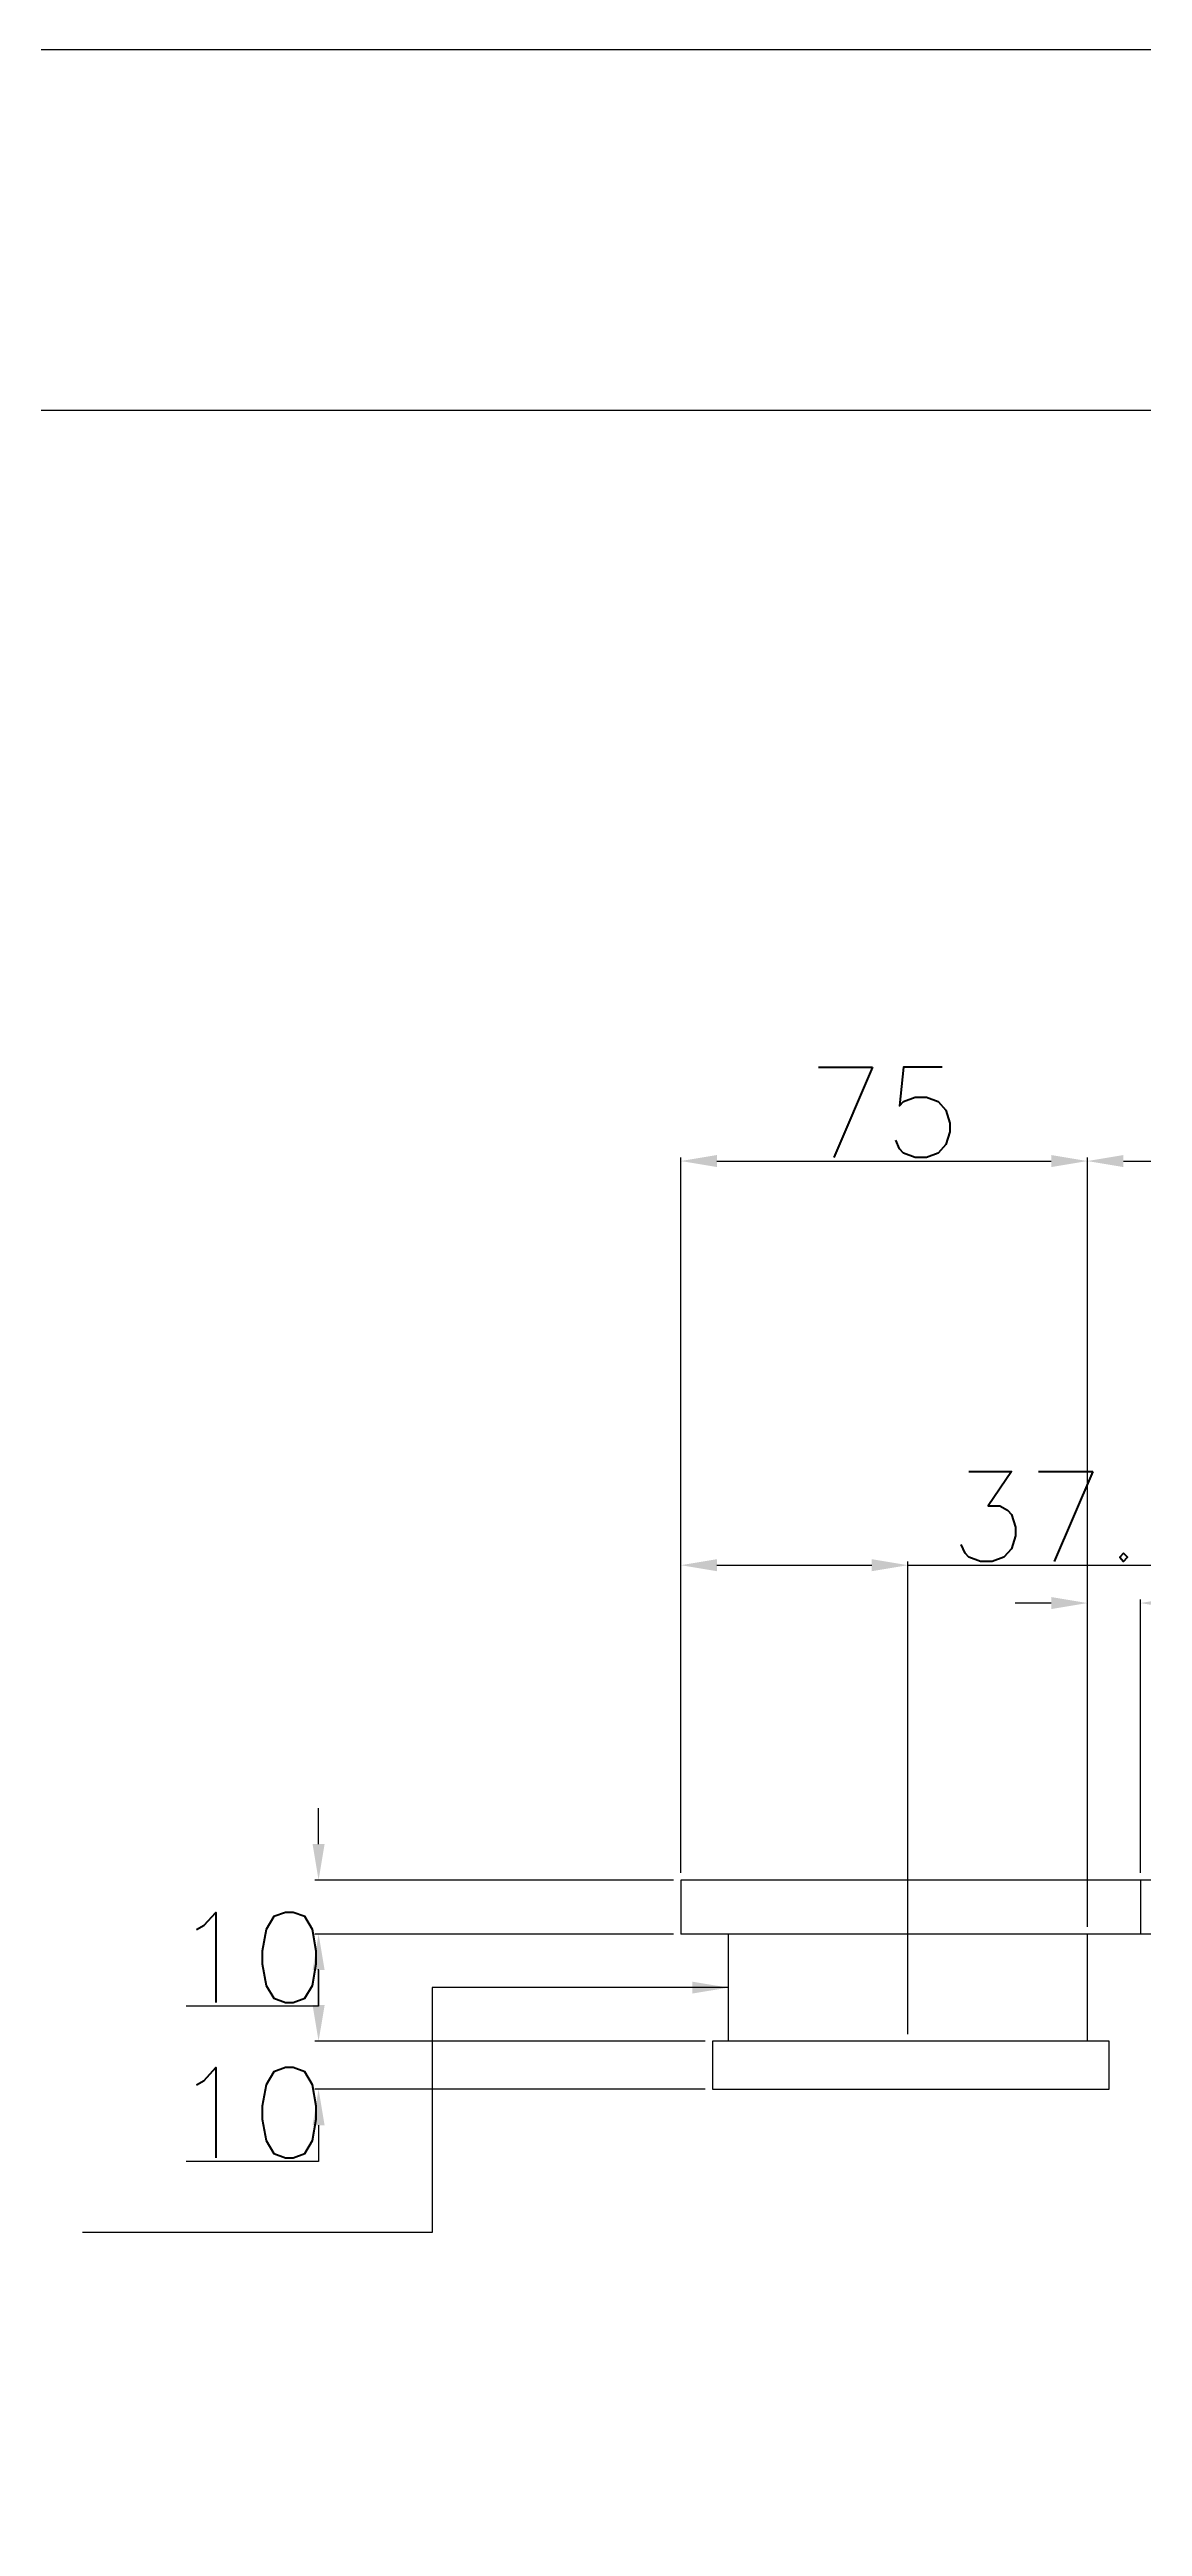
# Model space of a CAD drawing. Header units: metres. Extents: x 444 to 3227, y -3167 to -392.
# Drawn here: x 1172.8 to 1203.1, y -1892.2 to -1823.5 of the extents above; entities that cross this region are included whole.
import ezdxf

# ---------------------------------------------------------------- set-up
doc = ezdxf.new("R2010")
doc.units = ezdxf.units.M
doc.layers.get('DEFPOINTS').update_dxf_attribs({"linetype": 'CONTINUOUS'})
doc.layers.add('DIMENSI', color=7, linetype='CONTINUOUS')
doc.layers.add('KOP', color=7, linetype='CONTINUOUS')
doc.styles.get("Standard").update_dxf_attribs({"font": 'Simplex.shx', "height": 2.5})
doc.dimstyles.new('Skala 50', dxfattribs={"dimtxt": 0.2, "dimasz": 1, "dimexe": 0.1, "dimexo": 0.2, "dimgap": 0.1, "dimtad": 3, "dimtih": 1, "dimtoh": 1, "dimlfac": 0.5, "dimzin": 0, "dimdsep": 46, "dimtxsty": 'Standard', "dimcen": 0.05, "dimclrd": 8, "dimclre": 8, "dimclrt": 10, "dimadec": 0, "dimazin": 0, "dimtfac": 1, "dimtofl": 0, "dimtmove": 0, "dimatfit": 3, "dimfxl": 1, "dimtolj": 1, "dimtzin": 0, "dimarcsym": 0})

# ---------------------------------------------------------------- blocks, each defined once
blk = doc.blocks.new('*D413')
at = {"layer": 'DEFPOINTS', "color": 0}
for p in [(1190.34, -1874.255), (1180.3, -1875.747), (1190.34, -1875.747)]:
    blk.add_point(p, dxfattribs=at)
at = {"layer": 'DIMENSI', "color": 8, "lineweight": -2}
for p, q in [((1180.3, -1873.255), (1180.3, -1872.255)), ((1190.14, -1874.255), (1180.2, -1874.255)), ((1190.14, -1875.747), (1180.2, -1875.747)), ((1180.3, -1876.747), (1180.3, -1877.747)), ((1180.3, -1877.747), (1176.629, -1877.747))]:
    blk.add_line(p, q, dxfattribs=at)
at = {"layer": 'DIMENSI', "color": 8}
for points in [[(1180.133, -1873.255), (1180.467, -1873.255), (1180.3, -1874.255)], [(1180.133, -1876.747), (1180.467, -1876.747), (1180.3, -1875.747)]]:
    blk.add_solid(points, dxfattribs=at)
at = {"layer": 'DIMENSI', "color": 10, "insert": (1178.414, -1876.397), "char_height": 2.5, "attachment_point": 5}
blk.add_mtext('\\A1;10', dxfattribs=at)
blk = doc.blocks.new('*D414')
at = {"layer": 'DEFPOINTS', "color": 0}
for p in [(1191.215, -1878.719), (1180.3, -1880.049), (1191.215, -1880.049)]:
    blk.add_point(p, dxfattribs=at)
at = {"layer": 'DIMENSI', "color": 8, "lineweight": -2}
for p, q in [((1180.3, -1877.719), (1180.3, -1876.719)), ((1191.015, -1878.719), (1180.2, -1878.719)), ((1191.015, -1880.049), (1180.2, -1880.049)), ((1180.3, -1881.049), (1180.3, -1882.049)), ((1180.3, -1882.049), (1176.629, -1882.049))]:
    blk.add_line(p, q, dxfattribs=at)
at = {"layer": 'DIMENSI', "color": 8}
for points in [[(1180.133, -1877.719), (1180.467, -1877.719), (1180.3, -1878.719)], [(1180.133, -1881.049), (1180.467, -1881.049), (1180.3, -1880.049)]]:
    blk.add_solid(points, dxfattribs=at)
at = {"layer": 'DIMENSI', "color": 10, "insert": (1178.414, -1880.699), "char_height": 2.5, "attachment_point": 5}
blk.add_mtext('\\A1;10', dxfattribs=at)
blk = doc.blocks.new('*D415')
at = {"layer": 'DEFPOINTS', "color": 0}
for p in [(1201.609, -1854.323), (1190.34, -1874.255), (1201.609, -1875.747)]:
    blk.add_point(p, dxfattribs=at)
at = {"layer": 'DIMENSI', "color": 8, "lineweight": -2}
for p, q in [((1190.34, -1874.055), (1190.34, -1854.223)), ((1201.609, -1875.547), (1201.609, -1854.223)), ((1191.34, -1854.323), (1200.609, -1854.323))]:
    blk.add_line(p, q, dxfattribs=at)
at = {"layer": 'DIMENSI', "color": 8}
for points in [[(1191.34, -1854.156), (1191.34, -1854.489), (1190.34, -1854.323)], [(1200.609, -1854.156), (1200.609, -1854.489), (1201.609, -1854.323)]]:
    blk.add_solid(points, dxfattribs=at)
at = {"layer": 'DIMENSI', "color": 10, "insert": (1195.975, -1852.973), "char_height": 2.5, "attachment_point": 5}
blk.add_mtext('\\A1;75', dxfattribs=at)
blk = doc.blocks.new('*D416')
at = {"layer": 'DEFPOINTS', "color": 0}
for p in [(1225.696, -1854.323), (1225.696, -1862.253), (1201.609, -1875.747)]:
    blk.add_point(p, dxfattribs=at)
at = {"layer": 'DIMENSI', "color": 8, "lineweight": -2}
for p, q in [((1201.609, -1875.547), (1201.609, -1854.223)), ((1225.696, -1862.053), (1225.696, -1854.223)), ((1202.609, -1854.323), (1224.696, -1854.323))]:
    blk.add_line(p, q, dxfattribs=at)
at = {"layer": 'DIMENSI', "color": 8}
for points in [[(1202.609, -1854.156), (1202.609, -1854.489), (1201.609, -1854.323)], [(1224.696, -1854.156), (1224.696, -1854.489), (1225.696, -1854.323)]]:
    blk.add_solid(points, dxfattribs=at)
at = {"layer": 'DIMENSI', "color": 10, "insert": (1213.652, -1852.973), "char_height": 2.5, "attachment_point": 5}
blk.add_mtext('\\A1;110', dxfattribs=at)
blk = doc.blocks.new('*D419')
at = {"layer": 'DEFPOINTS', "color": 0}
for p in [(1196.634, -1865.525), (1190.34, -1874.255), (1196.634, -1878.719)]:
    blk.add_point(p, dxfattribs=at)
at = {"layer": 'DIMENSI', "color": 8, "lineweight": -2}
for p, q in [((1190.34, -1874.055), (1190.34, -1865.425)), ((1191.34, -1865.525), (1195.634, -1865.525)), ((1196.634, -1878.519), (1196.634, -1865.425)), ((1196.634, -1865.525), (1205.453, -1865.525))]:
    blk.add_line(p, q, dxfattribs=at)
at = {"layer": 'DIMENSI', "color": 8}
for points in [[(1191.34, -1865.358), (1191.34, -1865.691), (1190.34, -1865.525)], [(1195.634, -1865.358), (1195.634, -1865.691), (1196.634, -1865.525)]]:
    blk.add_solid(points, dxfattribs=at)
at = {"layer": 'DIMENSI', "color": 10, "insert": (1201.543, -1864.175), "char_height": 2.5, "attachment_point": 5}
blk.add_mtext('\\A1;37.5', dxfattribs=at)
blk = doc.blocks.new('*D420')
at = {"layer": 'DEFPOINTS', "color": 0}
for p in [(1201.609, -1866.574), (1201.609, -1874.255), (1203.079, -1874.255)]:
    blk.add_point(p, dxfattribs=at)
at = {"layer": 'DIMENSI', "color": 8, "lineweight": -2}
for p, q in [((1200.609, -1866.574), (1199.609, -1866.574)), ((1201.609, -1874.055), (1201.609, -1866.474)), ((1203.079, -1874.055), (1203.079, -1866.474)), ((1204.079, -1866.574), (1210.243, -1866.574))]:
    blk.add_line(p, q, dxfattribs=at)
at = {"layer": 'DIMENSI', "color": 8}
for points in [[(1200.609, -1866.407), (1200.609, -1866.741), (1201.609, -1866.574)], [(1204.079, -1866.407), (1204.079, -1866.741), (1203.079, -1866.574)]]:
    blk.add_solid(points, dxfattribs=at)
at = {"layer": 'DIMENSI', "color": 10, "insert": (1208.357, -1865.224), "char_height": 2.5, "attachment_point": 5}
blk.add_mtext('\\A1;10', dxfattribs=at)

msp = doc.modelspace()

# ---------------------------------------------------------------- linework, layer by layer
at = {"layer": 'DIMENSI', "color": 2}
for p, q in [((1222.37306, -1874.2555), (1190.34026, -1874.2555)), ((1190.34026, -1874.2555), (1190.34026, -1875.74702)), ((1203.07857, -1874.2555), (1203.07857, -1875.74702)), ((1222.37306, -1875.74702), (1190.34026, -1875.74702)), ((1191.65889, -1878.71883), (1191.65889, -1875.74702)), ((1201.6089, -1875.74702), (1201.6089, -1878.71883)), ((1191.65889, -1878.71883), (1191.21514, -1878.71883)), ((1191.21514, -1878.71883), (1191.21514, -1880.04863)), ((1201.6089, -1878.71883), (1191.65889, -1878.71883)), ((1202.21427, -1878.71883), (1201.6089, -1878.71883)), ((1202.21427, -1880.04863), (1202.21427, -1878.71883)), ((1191.21514, -1880.04863), (1202.21427, -1880.04863))]:
    msp.add_line(p, q, dxfattribs=at)
at = {"layer": 'KOP', "color": 9}
msp.add_lwpolyline([(1295.44967, -1823.51517), (1295.44967, -2417.51517), (454.44967, -2417.51517), (454.44967, -1823.51517)], close=True, dxfattribs=at)
at = {"layer": 'KOP', "color": 130}
msp.add_lwpolyline([(504.44967, -2407.51517), (504.44967, -1833.51517), (1285.44967, -1833.51517), (1285.44967, -2407.51517)], close=True, dxfattribs=at)

# ---------------------------------------------------------------- dimensions: what is measured, and where the dimension line sits
at = {"layer": 'DIMENSI', "color": 2}
for base, p1, p2, text, picture, middle in [((1201.6089, -1854.32279), (1190.34026, -1874.2555), (1201.6089, -1875.74702), '75', '*D415', (1195.97458, -1852.97279)), ((1225.69574, -1854.32279), (1201.6089, -1875.74702), (1225.69574, -1862.2531), '110', '*D416', (1213.65232, -1852.97279)), ((1196.63389, -1865.52462), (1190.34026, -1874.2555), (1196.63389, -1878.71883), '37.5', '*D419', (1201.54342, -1864.17462))]:
    dim = msp.add_linear_dim(base=base, p1=p1, p2=p2, text=text, dimstyle='Skala 50', dxfattribs=at)
    dim.commit()
    dim.dimension.update_dxf_attribs({"geometry": picture, "text_midpoint": middle})
dim = msp.add_linear_dim(base=(1201.6089, -1866.57398), p1=(1203.07857, -1874.2555), p2=(1201.6089, -1874.2555), text='10', dimstyle='Skala 50', dxfattribs=at)
dim.commit()
dim.dimension.update_dxf_attribs({"geometry": '*D420', "text_midpoint": (1208.35726, -1866.57398), "dimtype": 160})
for base, p1, p2, picture, middle in [((1180.30015, -1875.74702), (1190.34026, -1874.2555), (1190.34026, -1875.74702), '*D413', (1178.41444, -1876.39702)), ((1180.30015, -1880.04863), (1191.21514, -1878.71883), (1191.21514, -1880.04863), '*D414', (1178.41444, -1880.69863))]:
    dim = msp.add_linear_dim(base=base, p1=p1, p2=p2, angle=90, text='10', dimstyle='Skala 50', dxfattribs=at)
    dim.commit()
    dim.dimension.update_dxf_attribs({"geometry": picture, "text_midpoint": middle})

# ---------------------------------------------------------------- leaders
msp.add_leader([(1191.65889, -1877.23293), (1183.44388, -1877.23293), (1183.44388, -1884.02292)], dimstyle='Skala 50', override={"dimgap": 0.1, "dimtad": 0}, dxfattribs=at)
at = {"layer": 'DIMENSI', "color": 2, "has_arrowhead": 0}
msp.add_leader([(1183.44388, -1884.02292), (1173.75443, -1884.02292)], dimstyle='Skala 50', override={"dimgap": 0.1, "dimtad": 0}, dxfattribs=at)

doc.saveas('drawing.dxf')
